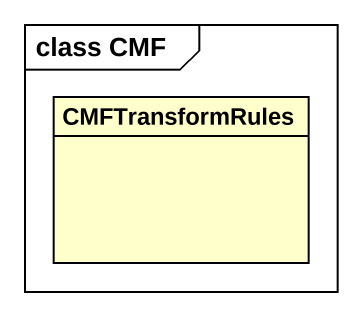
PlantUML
@startuml
mainframe class CMF
hide circle
hide empty members
class CMFTransformRules
@enduml
